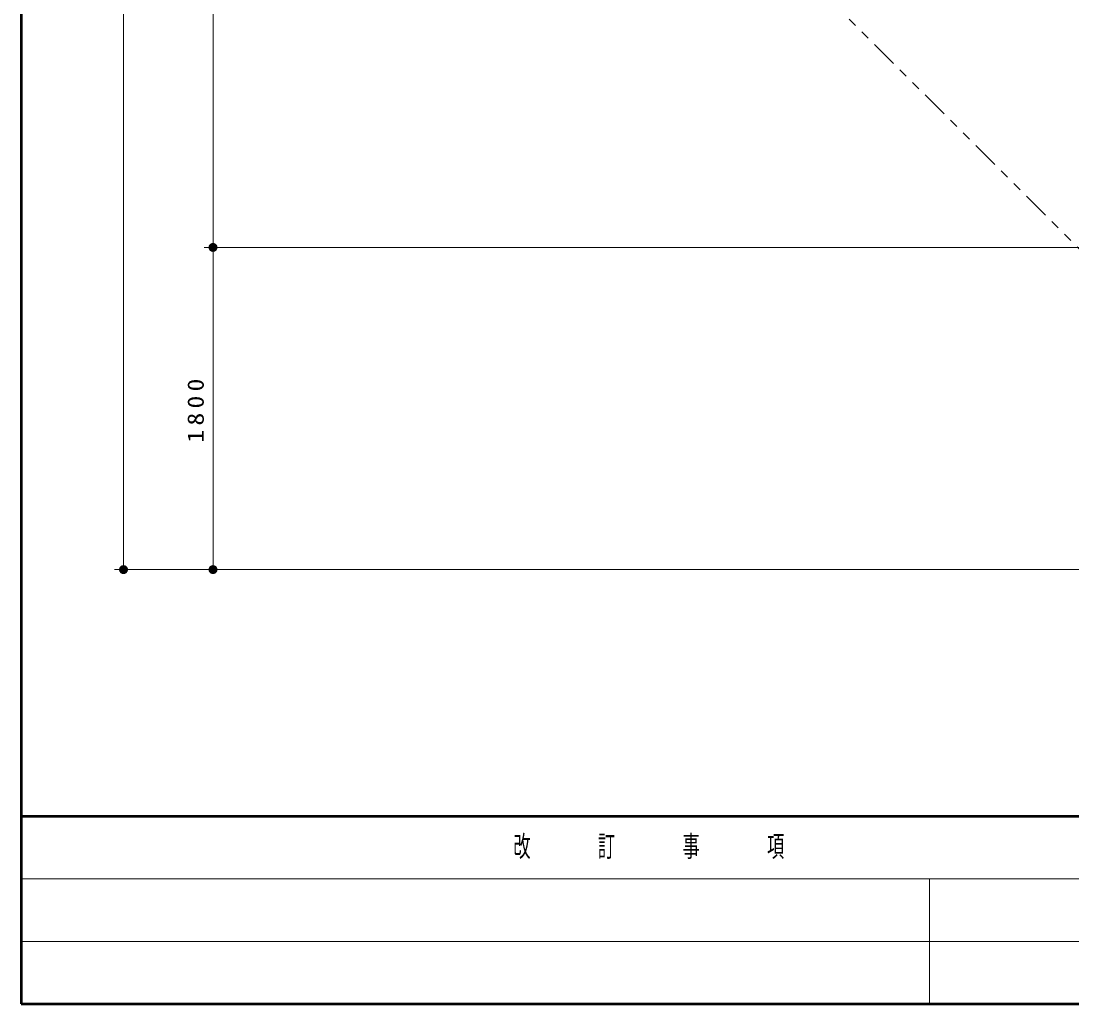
# Model space of a CAD drawing. Units: millimetres on the paper, scale 1:50. Extents: x -385 to 0, y -594 to 267.
# Drawn here: x -385 to -267.6, y 0 to 109.8 of the extents above; entities that cross this region are included whole.
import ezdxf

# ---------------------------------------------------------------- set-up
doc = ezdxf.new("R2010")
doc.units = ezdxf.units.MM
doc.linetypes.add('USER3', pattern=[8, 3, -1, 1, -1, 1, -1])
doc.layers.add('1_50', color=2, linetype='Continuous', lineweight=25)
doc.layers.add('NAKAMURA図枠', color=7, linetype='Continuous', lineweight=13)
doc.styles.add('ＭＳ ゴシック', font='')
doc.styles.get('ＭＳ ゴシック').set_extended_font_data('MS Gothic')

# ---------------------------------------------------------------- blocks, each defined once
blk = doc.blocks.new('filled_dot')
at = {"color": 0, "linetype": 'Continuous', "lineweight": -2, "const_width": 1.25}
blk.add_lwpolyline([(-0.625, 0, 1), (0.625, 0, 1)], format="xyb", close=True, dxfattribs=at)

msp = doc.modelspace()

# ---------------------------------------------------------------- linework, layer by layer
at = {"layer": '1_50', "color": 7, "lineweight": 13}
for p, q in [((-373.55, 48.539), (-373.55, 228.071)), ((-363.55, 84.539), (-363.55, 192.071)), ((-214.055, 84.539), (-364.55, 84.539)), ((-363.55, 48.539), (-363.55, 84.539)), ((-364.55, 48.539), (-374.55, 48.539)), ((-231.946, 48.539), (-364.55, 48.539))]:
    msp.add_line(p, q, dxfattribs=at)
at = {"layer": '1_50', "linetype": 'USER3'}
msp.add_line((-230.946, 48.539), (-302.002, 119.595), dxfattribs=at)
at = {"layer": 'NAKAMURA図枠', "lineweight": 50}
for p, q in [((-385, 267), (-385, 0)), ((-385, 21), (0, 21)), ((-385, 0), (0, 0))]:
    msp.add_line(p, q, dxfattribs=at)
at = {"layer": 'NAKAMURA図枠'}
for p, q in [((-385, 14), (-243.5, 14)), ((-283.5, 14), (-283.5, 0)), ((-385, 7), (-243.5, 7))]:
    msp.add_line(p, q, dxfattribs=at)

# ---------------------------------------------------------------- block references
at = {"layer": '1_50', "color": 7, "lineweight": 13, "xscale": 0.4, "yscale": 0.4}
for p, rotation in [((-363.55, 84.539), 90), ((-363.55, 84.539), 270), ((-373.55, 48.539), 90), ((-363.55, 48.539), 90)]:
    msp.add_blockref('filled_dot', p, dxfattribs=dict(at, rotation=rotation))

# ---------------------------------------------------------------- texts
at = {"layer": '1_50', "color": 7, "insert": (-364.55, 66.539), "char_height": 1.833, "attachment_point": 8, "rotation": 90, "style": 'ＭＳ ゴシック'}
msp.add_mtext('\\T1.33;\\W1.15;1800', dxfattribs=at)
at = {"layer": 'NAKAMURA図枠', "color": 4, "insert": (-314.25, 17.5), "char_height": 2.346, "attachment_point": 5, "style": 'ＭＳ ゴシック'}
msp.add_mtext('\\T1.64;\\W0.6;改\u3000\u3000訂\u3000\u3000事\u3000\u3000項', dxfattribs=at)

doc.saveas('drawing.dxf')
